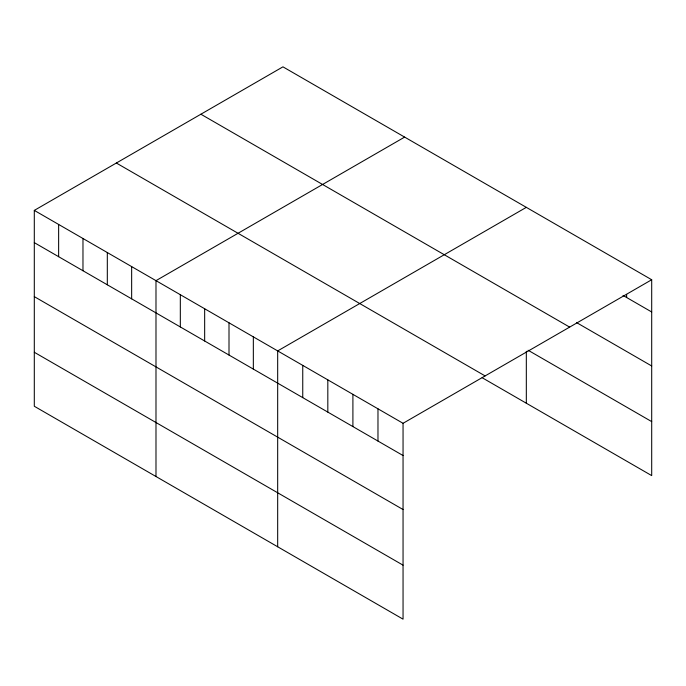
<?xml version="1.0" encoding="UTF-8"?>
<svg xmlns="http://www.w3.org/2000/svg" width="686" height="686" viewBox="0 0 686 686"><rect width="100%" height="100%" fill="white"/><g stroke="black" fill="none" stroke-linecap="round" stroke-linejoin="round"><path stroke-width="1.03" d="M34.3 210.396L403.051 423.296L403.051 619.158L34.3 406.258L34.3 210.396L282.949 66.842L651.7 279.742L651.7 475.604L482.155 377.72M404.637 137.097L155.988 280.651L155.988 476.513M526.325 207.352L277.676 350.915L277.676 546.776M403.051 423.296L651.7 279.742M623.042 295.434L651.7 311.976M576.472 322.54L651.7 365.972M200.895 114.219L569.646 327.111M528.117 350.254L651.7 421.607M116.354 163.028L485.105 375.919M34.3 242.638L403.051 455.538M34.3 296.635L403.051 509.535M34.3 352.27L403.051 565.161M626.627 294.38L626.627 297.501M526.325 351.301L526.325 403.214M377.977 408.822L377.977 441.055M352.904 394.339L352.904 426.581M327.822 379.864L327.822 412.106M302.749 365.389L302.749 397.631M253.34 336.86L253.34 369.102M229.004 322.806L229.004 355.048M204.66 308.76L204.66 340.993M180.324 294.706L180.324 326.948M131.652 266.605L131.652 298.847M107.316 252.551L107.316 284.793M82.972 238.505L82.972 270.738M58.636 224.451L58.636 256.693"/></g></svg>
